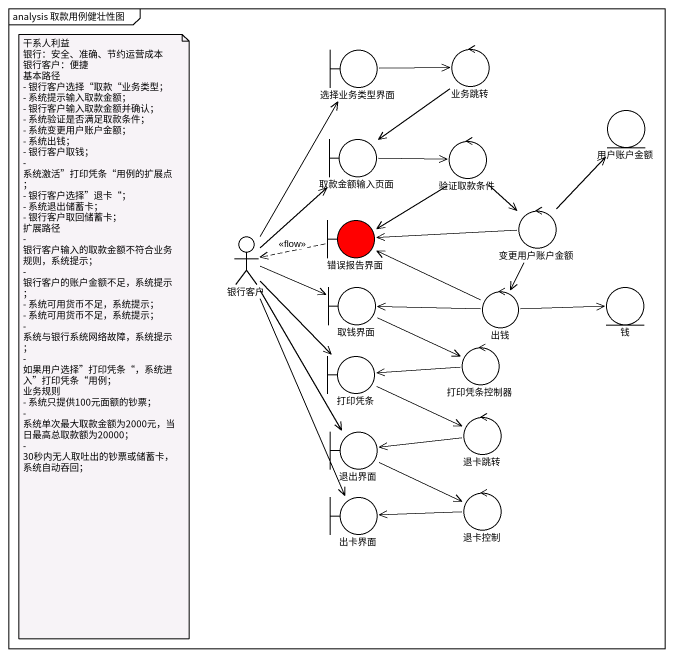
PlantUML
@startuml
mainframe analysis 取款用例健壮性图
boundary 选择业务类型界面
control 业务跳转
boundary 取款金额输入页面
control 验证取款条件
entity 用户账户金额
boundary 错误报告界面 #FF0000
control 变更用户账户金额
actor 银行客户
boundary 取钱界面
control 出钱
entity 钱
boundary 打印凭条
control 打印凭条控制器
boundary 退出界面
control 退卡跳转
boundary 出卡界面
control 退卡控制
选择业务类型界面 -right-> 业务跳转
业务跳转 --> 取款金额输入页面
取款金额输入页面 -right-> 验证取款条件
验证取款条件 --> 错误报告界面
验证取款条件 --> 变更用户账户金额
错误报告界面 .left.> 银行客户 : <<flow>>
变更用户账户金额 -up-> 用户账户金额
变更用户账户金额 -left-> 错误报告界面
变更用户账户金额 --> 出钱
银行客户 -up-> 选择业务类型界面
银行客户 -up-> 取款金额输入页面
银行客户 -right-> 取钱界面
银行客户 --> 打印凭条
银行客户 --> 退出界面
银行客户 --> 出卡界面
取钱界面 -right-> 打印凭条控制器
出钱 -left-> 错误报告界面
出钱 -left-> 取钱界面
出钱 -right-> 钱
打印凭条 -right-> 退卡跳转
打印凭条控制器 -left-> 打印凭条
退出界面 -right-> 退卡控制
退卡跳转 -left-> 退出界面
退卡控制 -left-> 出卡界面
note as N1
  干系人利益
  银行：安全、准确、节约运营成本
  银行客户：便捷
  基本路径
  - 银行客户选择“取款“业务类型；
  - 系统提示输入取款金额；
  - 银行客户输入取款金额并确认；
  - 系统验证是否满足取款条件；
  - 系统变更用户账户金额；
  - 系统出钱；
  - 银行客户取钱；
  - 系统激活”打印凭条“用例的扩展点；
  - 银行客户选择”退卡“；
  - 系统退出储蓄卡；
  - 银行客户取回储蓄卡；
  扩展路径
  - 银行客户输入的取款金额不符合业务规则，系统提示；
  - 银行客户的账户金额不足，系统提示；
  - 系统可用货币不足，系统提示；
  - 系统可用货币不足，系统提示；
  - 系统与银行系统网络故障，系统提示；
  - 如果用户选择”打印凭条“，系统进入”打印凭条“用例；
  业务规则
  - 系统只提供100元面额的钞票；
  - 系统单次最大取款金额为2000元，当日最高总取款额为20000；
  - 30秒内无人取吐出的钞票或储蓄卡，系统自动吞回；
end note
@enduml
